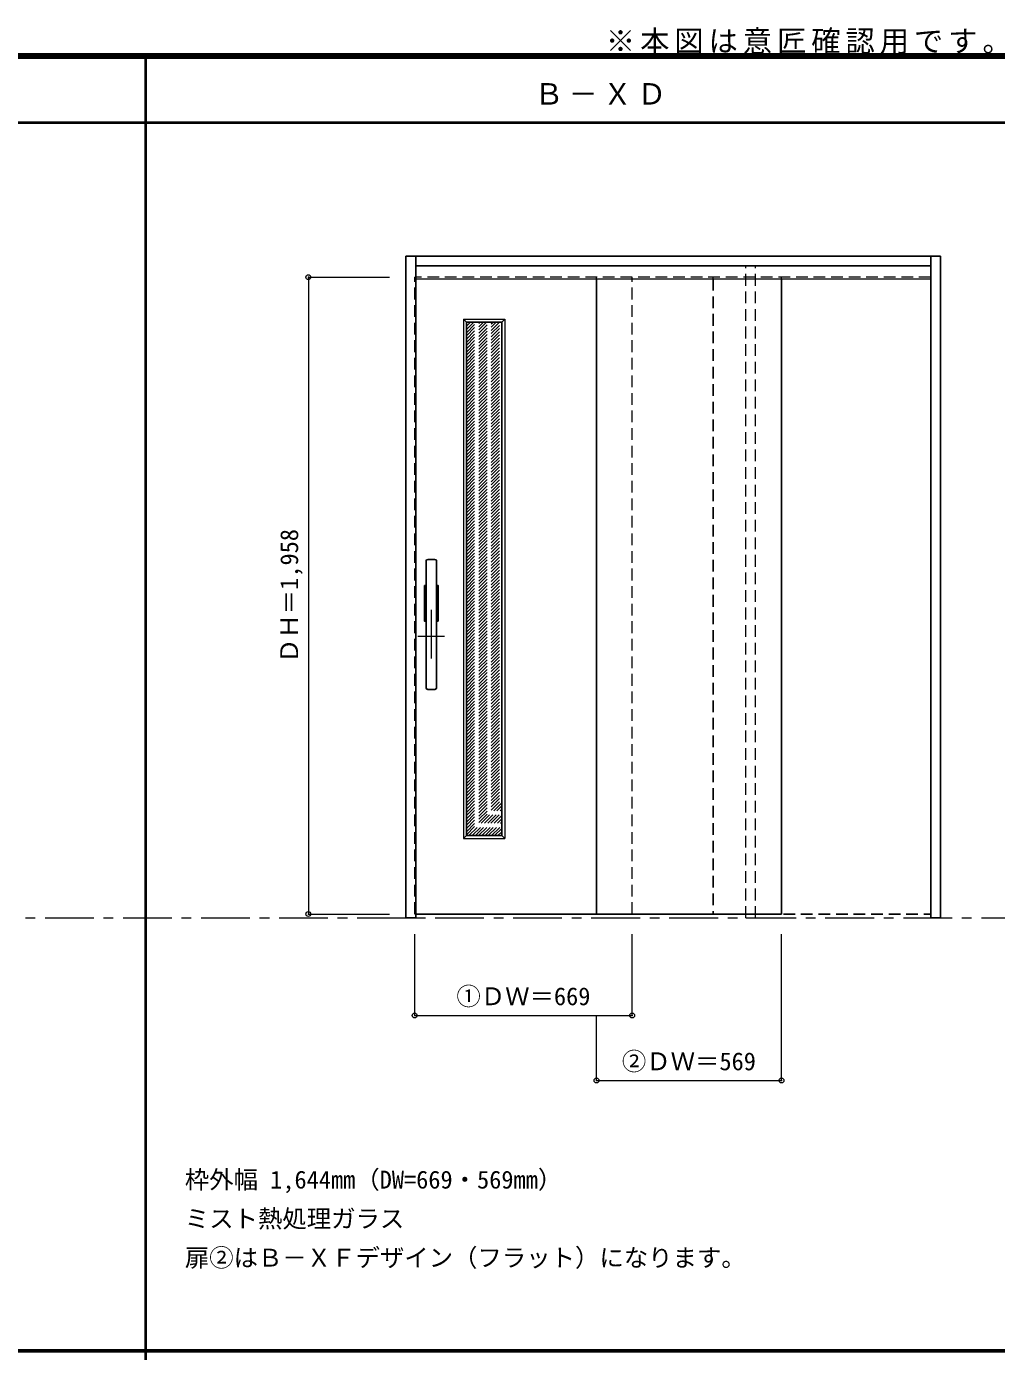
# Model space of a CAD drawing. Units: millimetres, scale not verified. Extents: x -6000 to 5700, y -4307 to 4260.
# Drawn here: x -267 to 2716, y 186 to 4260 of the extents above; entities that cross this region are included whole.
import ezdxf
from ezdxf.enums import TextEntityAlignment as Align

# ---------------------------------------------------------------- set-up
doc = ezdxf.new("R2010")
doc.units = ezdxf.units.MM
doc.header["$LTSCALE"] = 30
doc.header["$PDMODE"] = 32
doc.header["$PDSIZE"] = 15
doc.linetypes.add('CHAIN1', pattern=[8, 5, -1, 1, -1])
doc.linetypes.add('DASHED1', pattern=[1.8, 1.2, -0.6])
for name, color, linetype, lineweight in [('0-1_通り芯', 4, 'CHAIN1', 9), ('0-2_扉', 4, 'DASHED1', 9), ('0-3_仕上げ', 3, 'Continuous', 25), ('0-4_枠', 3, 'Continuous', 25), ('0-7_取手GEK', 4, 'Continuous', 9), ('0-B_寸法', 7, 'Continuous', 9), ('0-C_ハッチ', 4, 'DASHED1', 9), ('0-D_ﾊﾞｰ引き手', 3, 'Continuous', 25), ('F-1_枠', 6, 'Continuous', 40)]:
    doc.layers.add(name, color=color, linetype=linetype, lineweight=lineweight)
doc.layers.add('0-A_文字', color=7, linetype='Continuous')
doc.styles.add('ＭＳ ゴシック', font='')
doc.styles.get('ＭＳ ゴシック').set_extended_font_data('MS Gothic')

msp = doc.modelspace()

# ---------------------------------------------------------------- linework, layer by layer
at = {"layer": '0-1_通り芯'}
for p, q in [((978, 2466.5), (978, 2304.5)), ((937, 2385.5), (1019, 2385.5))]:
    msp.add_line(p, q, dxfattribs=at)
at = {"layer": '0-1_通り芯', "color": 7, "lineweight": 18}
msp.add_line((-5490, 1519.25), (5700, 1519.25), dxfattribs=at)
at = {"layer": '0-2_扉'}
for p, q in [((2514, 3489.25), (927, 3489.25)), ((927, 1531.25), (927, 3489.25)), ((1486, 3484.25), (1486, 3489.25)), ((1596, 1531.25), (1596, 3489.25)), ((1845, 3484.25), (1845, 3489.25)), ((2055, 3484.25), (2055, 3489.25)), ((930, 1531.25), (927, 1531.25))]:
    msp.add_line(p, q, dxfattribs=at)
at = {"layer": '0-2_扉', "color": 3, "linetype": 'Continuous', "lineweight": 25}
for p, q in [((1486, 3484.25), (1486, 1531.25)), ((2055, 3484.25), (2055, 1531.25)), ((930, 1531.25), (2055, 1531.25))]:
    msp.add_line(p, q, dxfattribs=at)
at = {"layer": '0-2_扉', "color": 3, "lineweight": 25}
for p, q in [((1845, 3484.25), (1845, 1531.25)), ((2514, 1531.25), (2514, 3489.25)), ((1845, 1531.25), (2514, 1531.25))]:
    msp.add_line(p, q, dxfattribs=at)
at = {"layer": '0-3_仕上げ', "color": 7, "lineweight": 18}
for p, q in [((1077, 3360.25), (1204, 3360.25)), ((1077, 3360.25), (1086, 3351.25)), ((1195, 3351.25), (1204, 3360.25)), ((1204, 3360.25), (1204, 1763.25)), ((1077, 1763.25), (1086, 1772.25)), ((1195, 1772.25), (1204, 1763.25))]:
    msp.add_line(p, q, dxfattribs=at)
at = {"layer": '0-3_仕上げ'}
for p, q in [((1086, 3351.25), (1086, 1772.25)), ((1086, 1772.25), (1195, 1772.25))]:
    msp.add_line(p, q, dxfattribs=at)
at = {"layer": '0-3_仕上げ', "color": 7, "lineweight": 18}
msp.add_lwpolyline([(1077, 3360.25), (1077, 1763.25), (1204, 1763.25)], dxfattribs=at)
at = {"layer": '0-3_仕上げ'}
msp.add_lwpolyline([(1086, 3351.25), (1195, 3351.25), (1195, 1772.25)], dxfattribs=at)
at = {"layer": '0-4_枠'}
for p, q in [((900, 1519.25), (900, 3554.25)), ((900, 3554.25), (2544, 3554.25)), ((930, 1519.25), (930, 3554.25)), ((2514, 1519.25), (2514, 3554.25)), ((2544, 3554.25), (2544, 1519.25)), ((930, 3524.25), (2514, 3524.25)), ((900, 1519.25), (930, 1519.25)), ((2514, 1519.25), (2544, 1519.25))]:
    msp.add_line(p, q, dxfattribs=at)
at = {"layer": '0-4_枠', "color": 4, "linetype": 'DASHED1', "lineweight": 9}
for p, q in [((1945, 1519.25), (1945, 3524.25)), ((1975, 1519.25), (1975, 3524.25)), ((1945, 1519.25), (1975, 1519.25))]:
    msp.add_line(p, q, dxfattribs=at)
at = {"layer": '0-7_取手GEK'}
msp.add_line((930, 3484.25), (2514, 3484.25), dxfattribs=at)
at = {"layer": '0-B_寸法', "color": 4}
for p, q in [((600, 3489.25), (850, 3489.25)), ((600, 3489.25), (600, 1531.25)), ((600, 1531.25), (850, 1531.25)), ((927, 1219.25), (927, 1469.25)), ((2055, 1019.25), (2055, 1469.25)), ((1486, 1019.25), (1486, 1219.25)), ((1486, 1019.25), (2055, 1019.25))]:
    msp.add_line(p, q, dxfattribs=at)
msp.add_lwpolyline([(927, 1219.25), (1596, 1219.25), (1596, 1469.25)], dxfattribs=at)
at = {"layer": '0-B_寸法'}
for p in [(600, 3489.25), (600, 1531.25), (927, 1219.25), (1596, 1219.25), (1486, 1019.25), (2055, 1019.25)]:
    msp.add_point(p, dxfattribs=at)
at = {"layer": '0-C_ハッチ'}
for p, q in [((1086, 3249.41), (1187.84, 3351.25)), ((1086, 3259.31), (1177.94, 3351.25)), ((1086, 3269.2), (1168.04, 3351.25)), ((1086, 3279.1), (1158.15, 3351.25)), ((1086, 3289), (1148.25, 3351.25)), ((1086, 3298.9), (1138.35, 3351.25)), ((1086, 3308.8), (1128.45, 3351.25)), ((1086, 3318.7), (1118.55, 3351.25)), ((1086, 3328.6), (1108.65, 3351.25)), ((1086, 3338.5), (1098.75, 3351.25)), ((1086, 3348.4), (1088.85, 3351.25)), ((1086, 3239.51), (1195, 3348.51)), ((1086, 3229.61), (1195, 3338.61)), ((1086, 3219.71), (1195, 3328.71)), ((1086, 3209.81), (1195, 3318.81)), ((1086, 3199.91), (1195, 3308.91)), ((1086, 3190.01), (1195, 3299.01)), ((1086, 3180.11), (1195, 3289.11)), ((1086, 3170.21), (1195, 3279.21)), ((1086, 3160.31), (1195, 3269.31)), ((1086, 3150.41), (1195, 3259.41)), ((1086, 3140.51), (1195, 3249.51)), ((1086, 3130.61), (1195, 3239.61)), ((1086, 3120.71), (1195, 3229.71)), ((1086, 3110.81), (1195, 3219.81)), ((1086, 3100.91), (1195, 3209.91)), ((1086, 3091.01), (1195, 3200.01)), ((1086, 3081.11), (1195, 3190.11)), ((1086, 3071.21), (1195, 3180.21)), ((1086, 3061.32), (1195, 3170.32)), ((1086, 3051.42), (1195, 3160.42)), ((1086, 3041.52), (1195, 3150.52)), ((1086, 3031.62), (1195, 3140.62)), ((1086, 3021.72), (1195, 3130.72)), ((1086, 3011.82), (1195, 3120.82)), ((1086, 3001.92), (1195, 3110.92)), ((1086, 2992.02), (1195, 3101.02)), ((1086, 2982.12), (1195, 3091.12)), ((1086, 2972.22), (1195, 3081.22)), ((1086, 2962.32), (1195, 3071.32)), ((1086, 2952.42), (1195, 3061.42)), ((1086, 2942.52), (1195, 3051.52)), ((1086, 2932.62), (1195, 3041.62)), ((1086, 2922.72), (1195, 3031.72)), ((1086, 2912.82), (1195, 3021.82)), ((1086, 2902.92), (1195, 3011.92)), ((1086, 2893.02), (1195, 3002.02)), ((1086, 2883.12), (1195, 2992.12)), ((1086, 2873.22), (1195, 2982.22)), ((1086, 2863.33), (1195, 2972.33)), ((1086, 2853.43), (1195, 2962.43)), ((1086, 2843.53), (1195, 2952.53)), ((1086, 2833.63), (1195, 2942.63)), ((1086, 2823.73), (1195, 2932.73)), ((1086, 2813.83), (1195, 2922.83)), ((1086, 2803.93), (1195, 2912.93)), ((1086, 2794.03), (1195, 2903.03)), ((1086, 2784.13), (1195, 2893.13)), ((1086, 2774.23), (1195, 2883.23)), ((1086, 2764.33), (1195, 2873.33)), ((1086, 2754.43), (1195, 2863.43)), ((1086, 2744.53), (1195, 2853.53)), ((1086, 2734.63), (1195, 2843.63)), ((1086, 2724.73), (1195, 2833.73)), ((1086, 2714.83), (1195, 2823.83)), ((1086, 2704.93), (1195, 2813.93)), ((1086, 2695.03), (1195, 2804.03)), ((1086, 2685.13), (1195, 2794.13)), ((1086, 2675.24), (1195, 2784.24)), ((1086, 2665.34), (1195, 2774.34)), ((1086, 2655.44), (1195, 2764.44)), ((1086, 2645.54), (1195, 2754.54)), ((1086, 2635.64), (1195, 2744.64)), ((1086, 2625.74), (1195, 2734.74)), ((1086, 2615.84), (1195, 2724.84)), ((1086, 2605.94), (1195, 2714.94)), ((1086, 2596.04), (1195, 2705.04)), ((1086, 2586.14), (1195, 2695.14)), ((1086, 2576.24), (1195, 2685.24)), ((1086, 2566.34), (1195, 2675.34)), ((1086, 2556.44), (1195, 2665.44)), ((1086, 2546.54), (1195, 2655.54)), ((1086, 2536.64), (1195, 2645.64)), ((1086, 2526.74), (1195, 2635.74)), ((1086, 2516.84), (1195, 2625.84)), ((1086, 2506.94), (1195, 2615.94)), ((1086, 2497.04), (1195, 2606.04)), ((1086, 2487.14), (1195, 2596.14)), ((1086, 2477.25), (1195, 2586.25)), ((1086, 2467.35), (1195, 2576.35)), ((1086, 2457.45), (1195, 2566.45)), ((1086, 2447.55), (1195, 2556.55)), ((1086, 2437.65), (1195, 2546.65)), ((1086, 2427.75), (1195, 2536.75)), ((1086, 2417.85), (1195, 2526.85)), ((1086, 2407.95), (1195, 2516.95)), ((1086, 2398.05), (1195, 2507.05)), ((1086, 2388.15), (1195, 2497.15)), ((1086, 2378.25), (1195, 2487.25)), ((1086, 2368.35), (1195, 2477.35)), ((1086, 2358.45), (1195, 2467.45)), ((1086, 2348.55), (1195, 2457.55)), ((1086, 2338.65), (1195, 2447.65)), ((1086, 2328.75), (1195, 2437.75)), ((1086, 2318.85), (1195, 2427.85)), ((1086, 2308.95), (1195, 2417.95)), ((1086, 2299.05), (1195, 2408.05)), ((1086, 2289.15), (1195, 2398.15)), ((1086, 2279.26), (1195, 2388.26)), ((1086, 2269.36), (1195, 2378.36)), ((1086, 2259.46), (1195, 2368.46)), ((1086, 2249.56), (1195, 2358.56)), ((1086, 2239.66), (1195, 2348.66)), ((1086, 2229.76), (1195, 2338.76)), ((1086, 2219.86), (1195, 2328.86)), ((1086, 2209.96), (1195, 2318.96)), ((1086, 2200.06), (1195, 2309.06)), ((1086, 2190.16), (1195, 2299.16)), ((1086, 2180.26), (1195, 2289.26)), ((1086, 2170.36), (1195, 2279.36)), ((1086, 2160.46), (1195, 2269.46)), ((1086, 2150.56), (1195, 2259.56)), ((1086, 2140.66), (1195, 2249.66)), ((1086, 2130.76), (1195, 2239.76)), ((1086, 2120.86), (1195, 2229.86)), ((1086, 2110.96), (1195, 2219.96)), ((1086, 2101.06), (1195, 2210.06)), ((1086, 2091.16), (1195, 2200.16)), ((1086, 2081.27), (1195, 2190.27)), ((1086, 2071.37), (1195, 2180.37)), ((1086, 2061.47), (1195, 2170.47)), ((1086, 2051.57), (1195, 2160.57)), ((1086, 2041.67), (1195, 2150.67)), ((1086, 2031.77), (1195, 2140.77)), ((1086, 2021.87), (1195, 2130.87)), ((1086, 2011.97), (1195, 2120.97)), ((1086, 2002.07), (1195, 2111.07)), ((1086, 1992.17), (1195, 2101.17)), ((1086, 1982.27), (1195, 2091.27)), ((1086, 1972.37), (1195, 2081.37)), ((1086, 1962.47), (1195, 2071.47)), ((1086, 1952.57), (1195, 2061.57)), ((1086, 1942.67), (1195, 2051.67)), ((1086, 1932.77), (1195, 2041.77)), ((1086, 1922.87), (1195, 2031.87)), ((1086, 1912.97), (1195, 2021.97)), ((1086, 1903.07), (1195, 2012.07)), ((1086, 1893.17), (1195, 2002.17)), ((1086, 1883.28), (1195, 1992.28)), ((1086, 1873.38), (1195, 1982.38)), ((1086, 1863.48), (1195, 1972.48)), ((1086, 1853.58), (1195, 1962.58)), ((1086, 1843.68), (1195, 1952.68)), ((1086, 1833.78), (1195, 1942.78)), ((1086, 1823.88), (1195, 1932.88)), ((1086, 1813.98), (1195, 1922.98)), ((1086, 1804.08), (1195, 1913.08)), ((1086, 1794.18), (1195, 1903.18)), ((1086, 1784.28), (1195, 1893.28)), ((1086, 1774.38), (1195, 1883.38)), ((1093.77, 1772.25), (1195, 1873.48)), ((1103.67, 1772.25), (1195, 1863.58)), ((1113.57, 1772.25), (1195, 1853.68)), ((1123.47, 1772.25), (1195, 1843.78)), ((1133.37, 1772.25), (1195, 1833.88)), ((1143.27, 1772.25), (1195, 1823.98)), ((1153.16, 1772.25), (1195, 1814.08)), ((1163.06, 1772.25), (1195, 1804.19)), ((1172.96, 1772.25), (1195, 1794.29)), ((1182.86, 1772.25), (1195, 1784.39))]:
    msp.add_line(p, q, dxfattribs=at)
at = {"layer": '0-D_ﾊﾞｰ引き手'}
for p, q in [((962, 2226.75), (962, 2616.75)), ((989, 2621.75), (967, 2621.75)), ((994, 2226.75), (994, 2616.75)), ((957, 2541.75), (962, 2541.75)), ((967, 2221.75), (989, 2221.75))]:
    msp.add_line(p, q, dxfattribs=at)
for points in [[(962, 2431.75), (957, 2431.75), (957, 2541.75)], [(994, 2541.75), (999, 2541.75), (999, 2431.75), (994, 2431.75)]]:
    msp.add_lwpolyline(points, dxfattribs=at)
for centre, start, end in [((967, 2616.75), 90, 180), ((989, 2616.75), 0, 90), ((967, 2226.75), 180, 270), ((989, 2226.75), 270, 0)]:
    msp.add_arc(centre, 5, start, end, dxfattribs=at)
at = {"layer": 'F-1_枠'}
for p, q in [((-6000, 4175), (5700, 4175)), ((-6000, 4170), (5700, 4170)), ((-6000, 4165), (5700, 4165)), ((100, -3790), (100, 4175)), ((-6000, 3965), (5700, 3965)), ((-5990, 190.5), (5690, 190.5)), ((-5990, 187.5), (5690, 187.5))]:
    msp.add_line(p, q, dxfattribs=at)

# ---------------------------------------------------------------- texts
at = {"layer": '0-A_文字', "style": 'ＭＳ ゴシック'}
for s, p in [('枠外幅 1,644mm（DW=669・569mm）', (220, 670.5)), ('ミスト熱処理ガラス', (220, 550.5)), ('扉②はＢ－ＸＦデザイン（フラット）になります。', (220, 430.5))]:
    msp.add_text(s, height=54.99, dxfattribs=at).set_placement(p, align=Align.BOTTOM_LEFT)
at = {"layer": '0-A_文字', "char_height": 65.98, "attachment_point": 7, "style": 'ＭＳ ゴシック'}
for s, insert in [('\\T1.17;※本図は意匠確認用です。\u3000表記の簡略化している部位がございますのでご注意下さい。', (1515, 4175)), ('\\T1.17;Ｂ－ＸＤ', (1295, 4020))]:
    msp.add_mtext(s, dxfattribs=dict(at, insert=insert))
at = {"layer": '0-B_寸法', "style": 'ＭＳ ゴシック'}
msp.add_text('ＤＨ＝1,958', height=54.99, rotation=90, dxfattribs=at).set_placement((585, 2303), align=Align.BOTTOM_LEFT)
for s, p in [('①ＤＷ＝669', (1055.25, 1234.25)), ('②ＤＷ＝569', (1564.25, 1034.25))]:
    msp.add_text(s, height=54.99, dxfattribs=at).set_placement(p, align=Align.BOTTOM_LEFT)

doc.saveas('drawing.dxf')
